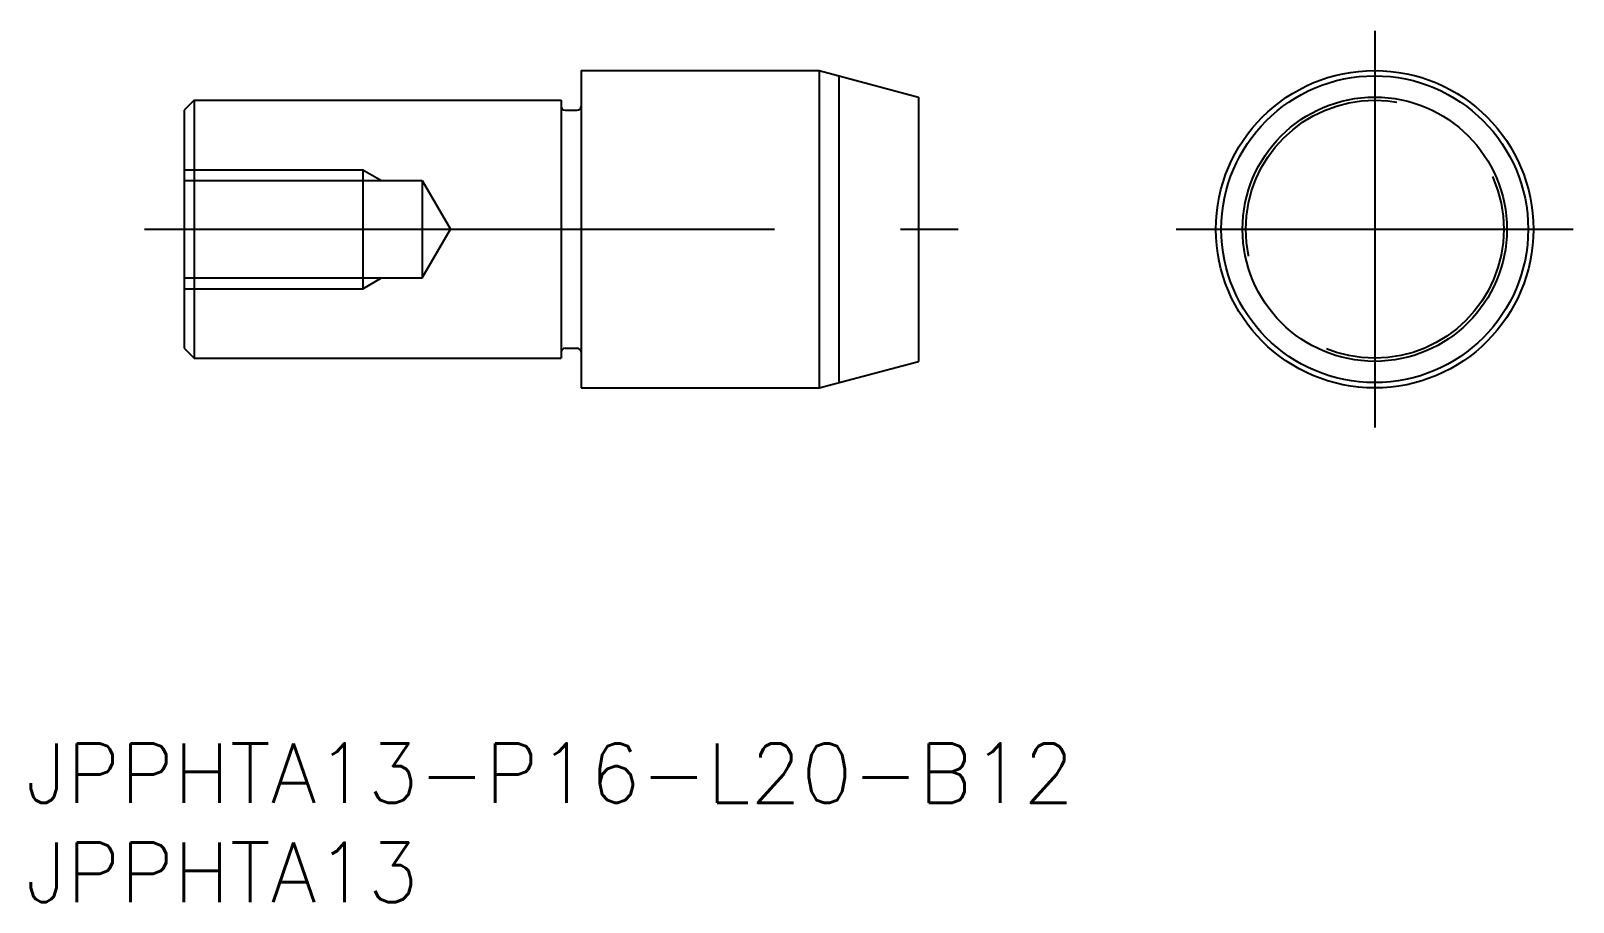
# Model space of a CAD drawing. Extents: x -67.7 to 10, y -33.9 to 10.
import ezdxf

# ---------------------------------------------------------------- set-up
doc = ezdxf.new("R2010")
doc.units = 0
doc.linetypes.add('CENTER', pattern=[50.8, 31.75, -6.35, 6.35, -6.35])
doc.linetypes.add('DASHED', pattern=[19.05, 12.7, -6.35])
doc.layers.get('0').update_dxf_attribs({"linetype": 'CONTINUOUS'})
doc.layers.add('CENTER', color=1, linetype='CENTER')
doc.styles.get("Standard").update_dxf_attribs({"font": 'txt.shx', "height": 3, "bigfont": 'bigfont.shx'})

msp = doc.modelspace()

# ---------------------------------------------------------------- linework, layer by layer
at = {"color": 7, "linetype": 'CONTINUOUS'}
for p, q in [((-40, 8), (-28, 8)), ((-40, 8), (-40, -8)), ((-28, 8), (-23, 6.66)), ((-28, 8), (-28, -8)), ((-27, 7.732), (-27, -7.732)), ((-59.5, 6.5), (-60, 6)), ((-59.5, 6.5), (-41, 6.5)), ((-59.5, 6.5), (-59.5, -6.5)), ((-41, 6.5), (-41, -6.5)), ((-23, 6.66), (-23, -6.66)), ((-60, 6), (-60, -6)), ((-40.8, 6), (-40.2, 6)), ((-60, -6), (-59.5, -6.5)), ((-40.8, -6), (-40.2, -6)), ((-59.5, -6.5), (-41, -6.5)), ((-28, -8), (-23, -6.66)), ((-40, -8), (-28, -8))]:
    msp.add_line(p, q, dxfattribs=at)
at = {"color": 3, "linetype": 'DASHED'}
for p, q in [((-60, 3), (-51, 3)), ((-60, 2.458), (-48.001, 2.458)), ((-51, 3), (-50.062, 2.458)), ((-51, 3), (-51, -3)), ((-48.001, 2.458), (-46.581, 0)), ((-48.001, 2.458), (-48.001, -2.458)), ((-48.001, -2.458), (-46.581, 0)), ((-60, -2.458), (-48.001, -2.458)), ((-60, -3), (-51, -3)), ((-51, -3), (-50.062, -2.458))]:
    msp.add_line(p, q, dxfattribs=at)
at = {"color": 7, "linetype": 'CONTINUOUS'}
for radius in [8, 7.732, 6.66]:
    msp.add_circle((0, 0), radius, dxfattribs=at)
at = {"color": 3, "linetype": 'DASHED'}
msp.add_circle((0, 0), 6.5, dxfattribs=at)
at = {"color": 7, "linetype": 'CONTINUOUS'}
for centre, start, end in [((-40.8, 6.2), 180, 270), ((-40.2, 6.2), 270, 0), ((-40.8, -6.2), 90, 180), ((-40.2, -6.2), 0, 90)]:
    msp.add_arc(centre, 0.2, start, end, dxfattribs=at)
at = {"layer": 'CENTER', "color": 1, "linetype": 'CENTER'}
for p, q in [((0, 10), (0, -10)), ((-62, 0), (-21, 0)), ((-10, 0), (10, 0))]:
    msp.add_line(p, q, dxfattribs=at)

# ---------------------------------------------------------------- texts
at = {"color": 7, "linetype": 'CONTINUOUS'}
for s, p in [('JPPHTA13-P16-L20-B12', (-67.983, -28.921)), ('JPPHTA13', (-67.983, -33.921))]:
    msp.add_text(s, height=3, dxfattribs=at).set_placement(p)

doc.saveas('drawing.dxf')
